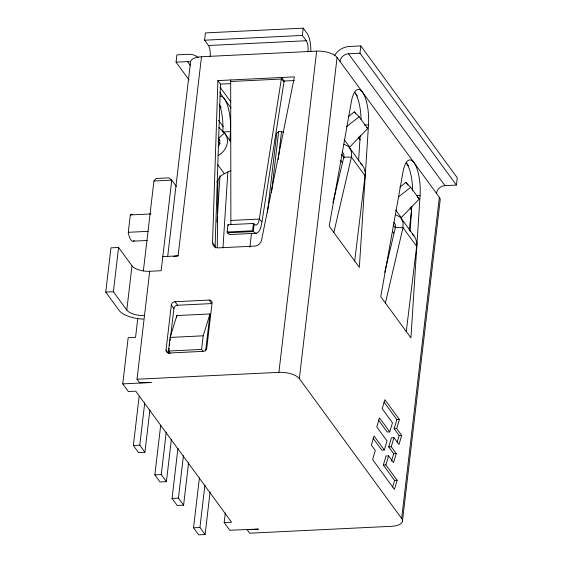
<?xml version="1.0" encoding="UTF-8"?>
<svg xmlns="http://www.w3.org/2000/svg" width="563" height="563" viewBox="0 0 563 563"><rect width="100%" height="100%" fill="white"/><g stroke="black" fill="none" stroke-linecap="round" stroke-linejoin="round"><path stroke-width="0.84" d="M230.851 170.554C225.608 173.481 217.557 175.177 217.867 182.884L217.276 247.122M354.697 261.014L365.401 173.207L364.071 168.013L362.621 165.635L349.672 147.928L348.004 146.225L344.035 144.241M406.268 331.537L416.972 243.73L415.649 238.536L414.199 236.157L401.243 218.444L399.575 216.748L395.613 214.756M212.54 242.597L217.902 80.593L294.407 76.871L261.549 240.211A6.756 5.693 -36.2 0 1 254.546 246.108L218.226 247.875A6.756 5.693 -36.2 0 1 212.54 242.597L215.115 246.122A6.756 5.693 -36.2 0 0 215.34 247.861M215.115 246.122L220.485 84.126L217.902 80.593M230.703 80.002A16.327 4.891 82.8 0 0 230.682 81.529L230.872 224.187M217.022 222.026L217.36 216.776M217.585 213.278L219.999 175.691M222.976 247.875L227.867 171.828M229.887 140.356L230.45 131.615A27.165 9.015 87.2 0 0 220.084 96.139M358.568 161.109L360.193 135.76M368.512 124.895L359.349 267.383L329.186 226.129L351.403 101.502A27.165 9.015 87.2 0 1 362.431 92.114A27.165 9.015 87.2 0 1 368.512 124.895L364.268 125.106M410.138 231.625L411.771 206.276M420.089 195.417L410.927 337.899L380.757 296.652L402.974 172.018A27.165 9.015 87.2 0 1 414.009 162.637A27.165 9.015 87.2 0 1 420.089 195.417L416.69 195.579M143.347 319.087A22.168 9.402 6.7 0 1 119.145 310.438L105.738 292.098L110.939 247.847L118.582 247.474L131.988 265.813A14.061 5.961 6.7 0 0 149.702 271.282L161.166 270.719L171.757 180.118L168.956 177.852L156.218 178.471L153.931 180.983L143.361 270.951M144.508 315.533A14.061 5.961 6.7 0 1 126.788 310.065L113.381 291.733L118.582 247.474M134.29 240.528A13.519 4.483 87.2 0 1 128.273 232.301L130.313 214.932A13.519 4.483 87.2 0 1 132.249 214.32M126.788 310.065L131.988 265.813M225.306 512.992L224.18 522.577L231.569 522.218L135.725 391.165L128.336 391.524L122.748 383.889L128.174 337.687L135.563 337.328L137.822 318.116M122.748 383.889L151.278 382.502L139.603 382.763L137.02 379.237L149.702 271.282M189.013 79.89L176.05 62.162L176.909 54.871L188.366 54.308A16.221 13.667 -36.2 0 1 198.19 57.595M149.906 409.808L144.923 452.265L138.526 452.575L133.368 445.523L138.97 397.865A17.031 14.349 -36.2 0 1 139.237 396.303M144.923 452.265L139.765 445.213L144.747 402.756M167.683 256.545L190.561 61.775A16.221 6.883 6.7 0 1 201.498 56.736L316.638 51.134A16.221 6.883 6.7 0 1 337.075 57.44L439.365 197.303A16.221 6.883 6.7 0 1 440.175 200.062L402.446 521.261M166.036 350.024L171.321 305.04A3.512 2.963 -36.2 0 1 175.002 301.719L209.133 300.058A3.512 2.963 -36.2 0 1 212.075 303.056L206.79 348.04A3.512 2.963 -36.2 0 1 203.109 351.361L168.97 353.022A3.512 2.963 -36.2 0 1 166.036 350.024L168.611 353.55L169.224 348.356M173.467 256.489A16.221 6.883 6.7 0 1 178.105 255.876L201.498 56.736M210.161 56.314A8.107 2.688 87.2 0 0 208.437 45.497L204.573 40.205L205.425 32.907L303.239 28.15L307.109 33.442A16.221 5.384 87.2 0 1 310.818 51.324M170.293 353.543L168.464 351.045L170.068 337.427L176.873 315.554L209.992 313.943L205.636 350.981M169.526 345.766L169.73 344.035M170.139 340.573L170.343 338.842M170.54 337.11L173.897 308.566A3.512 2.963 -36.2 0 1 177.577 305.245L211.709 303.584L209.133 300.058M171.398 439.189L166.409 481.647L160.019 481.963L154.86 474.905L160.455 427.254A17.031 14.349 -36.2 0 1 160.722 425.684M176.669 317.279L176.873 315.554M166.409 481.647L161.25 474.595L166.24 432.138M188.591 462.695L183.601 505.159L177.204 505.468L172.053 498.417L177.648 450.759A17.031 14.349 -36.2 0 1 178.112 448.415M183.601 505.159L178.443 498.1L183.432 455.643M202.947 351.305L201.582 349.433L203.18 335.815L209.992 313.943M281.331 79.024A16.327 5.912 -88.3 0 1 281.613 77.476L284.202 81.023A4.504 4.215 39.4 0 0 283.998 81.797L261.957 221.829C260.958 225.714 260.831 231.724 256.376 233.265L229.788 234.56L228.17 233.729L227.1 232.012L227.959 224.714L253.427 223.476L255.905 225.165C258.424 224.447 258.783 221.245 259.304 219.07L281.352 79.038L230.661 81.508M227.734 231.196L227.543 232.815L253.301 231.562L255.194 233.026L256.376 233.265M210.076 492.083L205.094 534.54L198.697 534.85L193.538 527.798L199.14 480.14A17.031 14.349 -36.2 0 1 199.598 477.797M205.094 534.54L199.935 527.489L204.918 485.032M249.888 247.185L251.527 233.216M254.152 224.271L253.301 231.562L252.576 230.774L253.427 223.476M267.425 212.54L276.75 133.178L278.636 131.728A2.161 0.915 6.7 0 1 281.514 131.587L283.794 132.291M271.465 192.778L278.636 131.728M278.235 159.498L281.514 131.587M307.975 51.557A8.107 2.688 87.2 0 0 306.251 40.733L302.387 35.448L303.239 28.15M224.18 522.577L229.767 530.219L258.508 529.121L247.044 529.677L249.627 533.203L391.51 526.299A16.221 6.883 6.7 0 0 401.637 518.502L299.347 378.639A16.221 6.883 6.7 0 0 278.903 372.333L316.638 51.134M299.347 378.639L337.075 57.44M436.445 193.313A8.107 6.833 -36.2 0 1 444.939 185.642L456.403 185.086L359.961 53.211L360.82 45.92L349.356 46.476A16.221 13.667 -36.2 0 0 334.556 55.505M409.231 230.14L411.581 210.133L410.026 208.007M401.637 518.502L439.365 197.303M456.403 185.086L457.262 177.788L360.82 45.92M332.937 202.659L343.838 157.084L343.838 154.072L342.276 151.961M384.712 272.337L395.409 227.607L395.409 224.595L393.854 222.476M333.838 232.498L351.418 157.126L351.537 152.059L349.672 147.928M385.416 303.021L402.995 227.642L403.108 222.582L401.243 218.444M373.058 438.225L381.777 450.154L384.325 450.027L387.034 440.949L376.774 426.916L379.483 417.837L389.751 431.87L387.203 431.997L378.477 420.068M389.751 431.87L392.46 422.799L382.2 408.766L384.909 399.688L399.399 419.505L396.69 428.577L401.693 435.417L398.984 444.496L393.98 437.655L391.433 437.782L388.716 446.853L393.72 453.694L391.503 461.125M397.175 442.145L399.146 435.544L394.142 428.703L396.852 419.625L383.917 401.933M392.622 487.044L394.593 480.429L383.326 465.017L386.056 456.002L388.604 455.875L393.558 462.652L396.268 453.574L391.264 446.733L393.98 437.655M388.604 455.875L385.873 464.89L397.14 480.302L394.424 489.402L372.607 459.57L375.317 450.491L371.355 445.073L374.064 435.994L384.325 450.027M218.106 146.669C220.112 144.48 220.647 140.687 218.437 138.449L224.447 133.03C231.048 140.081 225.995 151.736 218.085 155.43M348.293 116.618L354.31 111.875L359.11 116.773L367.702 128.526L349.658 147.091L344.106 139.49M399.871 187.141L405.888 182.398L410.68 187.296L419.28 199.049L401.236 217.607L395.676 210.006M346.407 126.788L359.11 116.773M398.646 196.776L410.68 187.296M204.573 40.205L302.387 35.448M208.437 45.497L306.251 40.733M176.05 62.162L187.514 61.606A8.107 6.833 -36.2 0 1 189.83 61.846M339.996 61.437A8.107 6.833 -36.2 0 1 348.497 53.774L359.961 53.211M220.485 84.126L230.703 83.627M284.202 81.023L294.428 80.523M230.45 131.615L222.807 131.988A27.165 9.015 87.2 0 0 219.288 104.134M153.931 180.983L171.757 180.118L176.409 186.48M130.313 214.932L151.018 213.926M231.21 220.436L259.304 219.07L261.957 221.829M128.273 232.301L148.118 231.33M227.1 232.012L252.576 230.774M133.347 241.161L147.147 240.492M162.82 256.615L178.105 255.876M105.738 292.098L113.381 291.733M170.068 337.427L203.18 335.815M168.464 351.045L201.582 349.433M137.02 379.237L278.903 372.333M396.852 419.625L399.399 419.505M394.142 428.703L396.69 428.577M133.368 445.523L139.765 445.213M399.146 435.544L401.693 435.417M388.716 446.853L391.264 446.733M393.72 453.694L396.268 453.574M154.86 474.905L161.25 474.595M383.326 465.017L385.873 464.89M394.593 480.429L397.14 480.302M172.053 498.417L178.443 498.1M193.538 527.798L199.935 527.489M343.838 157.084L351.418 157.126L365.303 176.113M395.409 227.607L402.995 227.642L416.88 246.636M218.887 127.498L224.447 133.03L230.506 141.32M366.506 127.301L367.702 128.526M417.479 197.212L419.28 199.049M281.352 79.038L284.005 81.797M218.233 141.693L220.034 143.572M360.714 163.608L362.621 165.635M412.292 234.124L414.199 236.157M348.497 53.774L444.939 185.642M357.371 96.013L354.789 92.487A27.165 9.015 87.2 0 1 361.017 119.356M408.407 165.796L406.366 163.003A27.165 9.015 87.2 0 1 412.595 190.73M354.31 111.875L355.83 113.951M405.888 182.398L407.908 185.164M358.174 137.105L360.243 139.941M341.685 154.494L344.19 157.914M393.263 225.017L395.261 227.755M220.02 87.117L230.907 102.009M219.781 92.557L231.076 107.997M187.514 61.606L190.625 65.857M219.661 105.562L221.217 107.688M218.571 120.299L223.237 126.682M218.437 138.449L219.95 140.525M217.797 164.776L224.306 173.671M216.839 181.476L217.867 182.884M175.002 301.719L177.577 305.245M171.321 305.04L173.897 308.566M392.749 231.639L393.699 233.11M340.706 160.378L342.121 162.594M227.959 224.714L228.402 225.524M410.399 207.775L411.187 209.345"/></g></svg>
